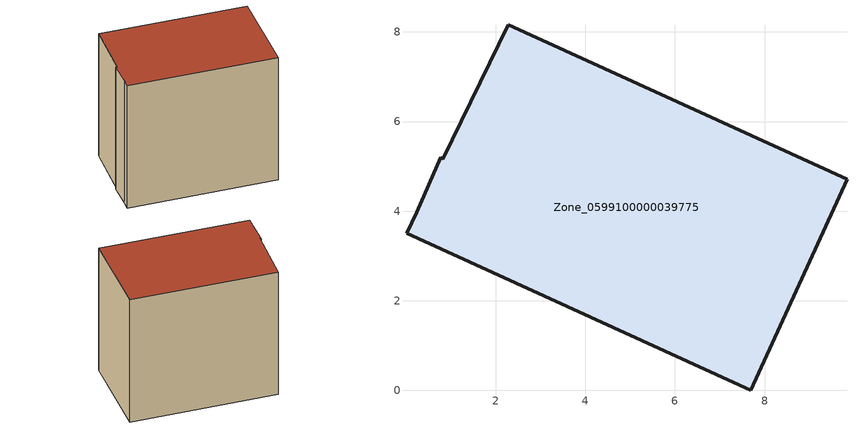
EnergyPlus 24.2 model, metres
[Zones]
Zone_0599100000039775
 floor ground (C_G): 0.01,3.5 0.24,3.97 0.77,5.2 0.81,5.16 2.28,8.16 9.84,4.72 7.69,0 z0
 wall outside (C_F): 0.24,3.97 0.01,3.5 7.69,0 9.84,4.72 2.28,8.16 0.81,5.16 0.77,5.2 0.24,3.97 z0:7.8
 roof outside (C_R): 0.77,5.2 0.24,3.97 0.01,3.5 7.69,0 9.84,4.72 2.28,8.16 0.81,5.16 z7.8
[BUILDING]
Pand.0599100000039775: North Axis=0; Terrain=City; Loads Convergence Tolerance Value=0.04; Temperature Convergence Tolerance Value=0.4; Solar Distribution=FullExterior; Maximum Number of Warmup Days=25; Minimum Number of Warmup Days=1
[Site:Location]
Rotterdam.The.Hague.AP_ZH_NLD Design_Conditions: Latitude=51.96; Longitude=4.45; Time Zone=1; Elevation=-4.5
[SITE:GROUNDTEMPERATURE:BUILDINGSURFACE]
18, 18, 18, 18, 18, 18, 18, 18, 18, 18, 18, 18
[MATERIAL] Thermal Absorptance=0.9; Solar Absorptance=0.7; Visible Absorptance=0.7
Name | Roughness | Thickness | Conductivity | Density | Specific Heat
G.TC.1946-1964 | MediumSmooth | 0.15 | 1 | 540 | 1210
F.TC.1946-1964 | Rough | 0.3 | 0.857143 | 1920 | 840
R.TC.1946-1964 | MediumRough | 0.2 | 0.235294 | 1500 | 1000
[CONSTRUCTION]
C_G: G.TC.1946-1964
C_F: F.TC.1946-1964
C_R: R.TC.1946-1964
[ZONE]
Zone_0599100000039775: Type=1; Multiplier=1; Ceiling Height=Autocalculate; Volume=Autocalculate; Floor Area=autocalculate; Part of Total Floor Area=Yes
[ZONEINFILTRATION:DESIGNFLOWRATE]
Infil_Zone_0599100000039775: Zone or ZoneList or Space or SpaceList=Zone_0599100000039775; Schedule=AlwaysOn; Design Flow Rate Calculation Method=Flow/Area; Flow Rate per Floor Area=0.003; Constant Term Coefficient=1; Temperature Term Coefficient=0; Velocity Term Coefficient=0; Velocity Squared Term Coefficient=0
[HVACTEMPLATE:ZONE:IDEALLOADSAIRSYSTEM]
Zone_0599100000039775: Maximum Heating Supply Air Temperature=50; Minimum Cooling Supply Air Temperature=13; Maximum Heating Supply Air Humidity Ratio=0.0156; Minimum Cooling Supply Air Humidity Ratio=0.0077; Heating Limit=NoLimit; Cooling Limit=NoLimit; Dehumidification Control Type=ConstantSensibleHeatRatio; Cooling Sensible Heat Ratio=0.7; Dehumidification Setpoint=60; Humidification Control Type=None; Humidification Setpoint=30; Outdoor Air Method=None; Outdoor Air Flow Rate per Person=0.00944; Outdoor Air Flow Rate per Zone Floor Area=0; Outdoor Air Flow Rate per Zone=0; Demand Controlled Ventilation Type=None; Outdoor Air Economizer Type=NoEconomizer; Heat Recovery Type=None; Sensible Heat Recovery Effectiveness=0.7; Latent Heat Recovery Effectiveness=0.65
[ZONECONTROL:THERMOSTAT]
ThermostatControl_Zone_0599100000039775: Zone or ZoneList=Zone_0599100000039775; Control Type Schedule=DualSetpointControlType; Control 1=Thermostat_Zone_0599100000039775; Temperature Difference Between Cutout And Setpoint=0
[THERMOSTATSETPOINT:DUALSETPOINT]
Thermostat_Zone_0599100000039775: Heating Setpoint Temperature Schedule=HeatingSetpoint_Zone_0599100000039775; Cooling Setpoint Temperature Schedule=CoolingSetpoint_Zone_0599100000039775
[SCHEDULE:COMPACT]
HeatingSetpoint_Zone_0599100000039775: Through: 12/31, For: AllDays, Until: 24:00, 21
CoolingSetpoint_Zone_0599100000039775: Through: 12/31, For: AllDays, Until: 24:00, 24
DualSetpointControlType: Through: 12/31, For: AllDays, Until: 24:00, 4
AlwaysOn: Through: 12/31, For: AllDays, Until: 24:00, 1
